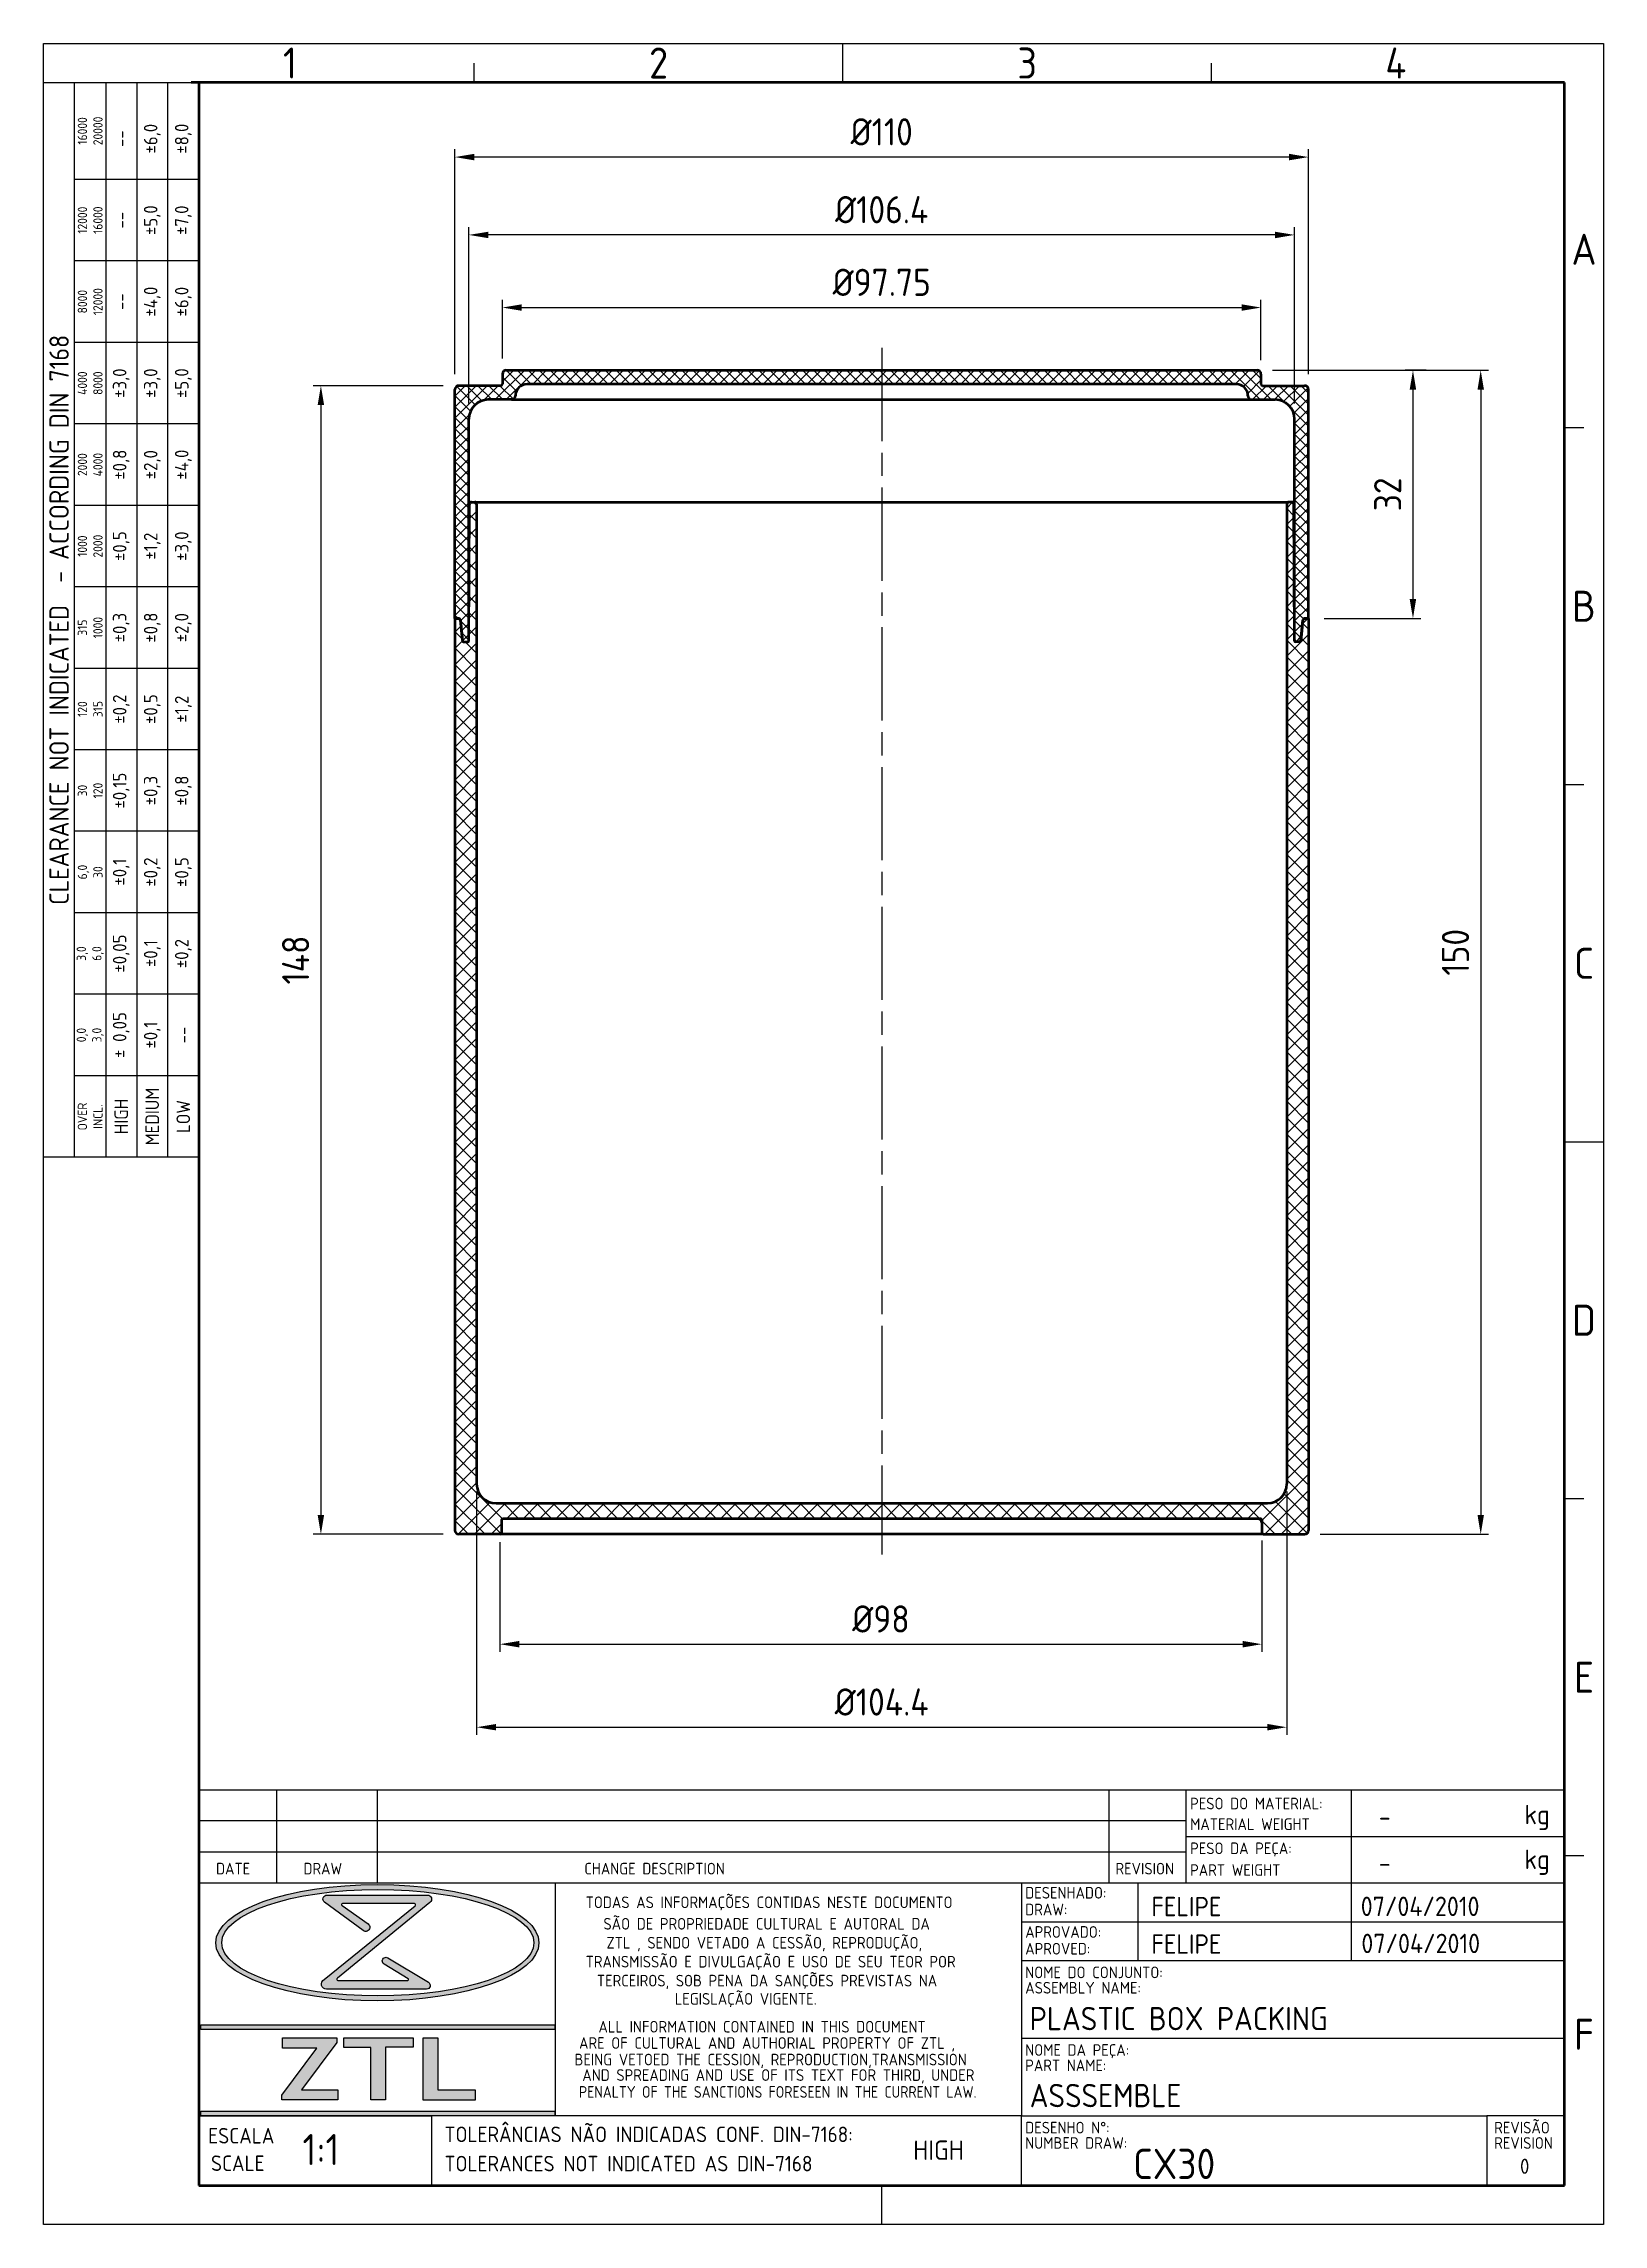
# Model space of a CAD drawing. Extents: x 0 to 201, y 0 to 281.
import ezdxf
from ezdxf.enums import TextEntityAlignment as Align

# ---------------------------------------------------------------- set-up
doc = ezdxf.new("R2010")
doc.units = 0
doc.linetypes.add('AM_ISO02W050', pattern=[7.5, 6, -1.5])
doc.linetypes.add('AM_ISO08W050', pattern=[18, 12, -1.5, 3, -1.5])
doc.layers.get('Defpoints').update_dxf_attribs({"linetype": 'CONTINUOUS'})
for name, color, linetype, lineweight in [('AM_0', 7, 'CONTINUOUS', 50), ('AM_3', 6, 'AM_ISO02W050', 25), ('AM_5', 3, 'CONTINUOUS', 25), ('AM_7', 4, 'AM_ISO08W050', 25), ('AM_8', 1, 'CONTINUOUS', 25), ('AM_BOR', 7, 'CONTINUOUS', 50)]:
    doc.layers.add(name, color=color, linetype=linetype, lineweight=lineweight)
doc.styles.add('ACISOTS', font='isocp.shx', dxfattribs={"height": 1})
doc.styles.get("Standard").update_dxf_attribs({"font": 'ISOCP.SHX'})
doc.dimstyles.new('AM_ISO', dxfattribs={"dimtxt": 3.5, "dimasz": 2.5, "dimexe": 1, "dimexo": 1, "dimgap": 1.5, "dimtad": 1, "dimdsep": 46, "dimtxsty": 'Standard', "dimcen": 0, "dimclrd": 256, "dimclre": 256, "dimclrt": 2, "dimadec": 0, "dimazin": 2, "dimtp": 0.1, "dimtm": 0.1, "dimtfac": 0.71, "dimtdec": 3, "dimtmove": 0, "dimatfit": 3, "dimfxl": 1, "dimlwd": -1, "dimlwe": -1, "dimarcsym": 0})

# ---------------------------------------------------------------- blocks, each defined once
blk = doc.blocks.new('A4 ZTL')
at = {"layer": 'AM_0'}
for p, q in [((196, 276), (19, 276)), ((20, 276), (20, 5)), ((196, 5), (196, 276)), ((20, 5), (196, 5))]:
    blk.add_line(p, q, dxfattribs=at)
at = {"layer": 'AM_BOR', "color": 135, "lineweight": 25}
for p, q in [((0, 0), (0, 281)), ((0, 281), (201, 281)), ((55.5, 276), (55.5, 278.5)), ((103, 276), (103, 281)), ((150.5, 276), (150.5, 278.5)), ((201, 281), (201, 0)), ((4, 137.5), (4, 276)), ((8, 276), (8, 137.5)), ((12, 276), (12, 137.5)), ((16, 137.5), (16, 276)), ((20, 263.5), (4, 263.5)), ((20, 253), (4, 253)), ((20, 242.5), (4, 242.5)), ((20, 232), (4, 232)), ((198.5, 231.5), (196, 231.5)), ((20, 221.5), (4, 221.5)), ((20, 211), (4, 211)), ((20, 200.5), (4, 200.5)), ((20, 190), (4, 190)), ((198.5, 185.5), (196, 185.5)), ((20, 179.5), (4, 179.5)), ((20, 169), (4, 169)), ((20, 158.5), (4, 158.5)), ((20, 148), (4, 148)), ((196, 139.5), (201, 139.5)), ((198.5, 93.5), (196, 93.5)), ((198.5, 47.5), (196, 47.5)), ((108, 0), (108, 5)), ((201, 0), (0, 0))]:
    blk.add_line(p, q, dxfattribs=at)
blk.add_lwpolyline([(20, 276), (20, 137.5), (0, 137.5), (0, 276)], close=True, dxfattribs=at)
at = {"layer": 'AM_BOR', "color": 135, "lineweight": 25, "style": 'ACISOTS'}
for s, p in [('1', (31.75, 278.5)), ('2', (79.25, 278.5)), ('3', (126.75, 278.5)), ('4', (174.25, 278.5)), ('A', (198.5, 254.5)), ('B', (198.5, 208.5)), ('C', (198.5, 162.5)), ('D', (198.5, 116.5)), ('E', (198.5, 70.5)), ('F', (198.5, 24.5))]:
    blk.add_text(s, height=4, dxfattribs=at).set_placement(p, align=Align.MIDDLE)
at = {"layer": 'AM_BOR', "color": 135, "lineweight": 25, "attachment_point": 5, "rotation": 90}
for s, insert, char_height, width in [('16000\\P20000', (6, 269.75), 1.2, 12.5), ('±6,0', (14, 268.75), 1.75, 10.5), ('±8,0', (18, 268.75), 1.75, 10.5), ('--', (10, 268.75), 1.75, 10.5), ('12000\\P16000', (6, 258.25), 1.2, 10.5), ('--', (10, 258.25), 1.75, 10.5), ('±5,0', (14, 258.25), 1.75, 10.5), ('±7,0', (18, 258.25), 1.75, 10.5), ('8000\\P12000', (6, 247.75), 1.2, 10.5), ('--', (10, 247.75), 1.75, 10.5), ('±4,0', (14, 247.75), 1.75, 10.5), ('±6,0', (18, 247.75), 1.75, 10.5), ('{\\Fisocp.shx|c0;CLEARANCE NOT INDICATED  - ACCORDING DIN 7168}', (2, 206.75), 2.5, 138.5), ('±3,0', (10, 237.25), 1.75, 10.5), ('±3,0', (14, 237.25), 1.75, 10.5), ('±5,0', (18, 237.25), 1.75, 10.5), ('4000\\P8000', (6, 237.25), 1.2, 10.5), ('2000\\P4000', (6, 226.75), 1.2, 10.5), ('±0,8', (10, 226.75), 1.75, 10.5), ('±2,0', (14, 226.75), 1.75, 10.5), ('±4,0', (18, 226.75), 1.75, 10.5), ('1000\\P2000', (6, 216.25), 1.2, 10.5), ('±0,5', (10, 216.25), 1.75, 10.5), ('±1,2', (14, 216.25), 1.75, 10.5), ('±3,0', (18, 216.25), 1.75, 10.5), ('315\\P1000', (6, 205.75), 1.2, 10.5), ('±0,3', (10, 205.75), 1.75, 10.5), ('±0,8', (14, 205.75), 1.75, 10.5), ('±2,0', (18, 205.75), 1.75, 10.5), ('±0,2', (10, 195.25), 1.75, 10.5), ('±0,5', (14, 195.25), 1.75, 10.5), ('±1,2', (18, 195.25), 1.75, 10.5), ('120\\P315', (6, 195.25), 1.2, 10.5), ('30\\P120', (6, 184.75), 1.2, 10.5), ('±0,15', (10, 184.75), 1.75, 10.5), ('±0,3', (14, 184.75), 1.75, 10.5), ('±0,8', (18, 184.75), 1.75, 10.5), ('6,0\\P30', (6, 174.25), 1.2, 10.5), ('±0,1', (10, 174.25), 1.75, 10.5), ('±0,2', (14, 174.25), 1.75, 10.5), ('±0,5', (18, 174.25), 1.75, 10.5), ('±0,05', (10, 163.75), 1.75, 10.5), ('3,0\\P6,0', (6, 163.75), 1.2, 10.5), ('±0,1', (14, 163.75), 1.75, 10.5), ('±0,2', (18, 163.75), 1.75, 10.5), ('± 0,05', (10, 153.25), 1.75, 10.5), ('\\pt4.79529;±0,1', (14, 153.25), 1.75, 10.5), ('0,0\\P3,0', (6, 153.25), 1.2, 10.5), ('--', (18, 153.25), 1.75, 10.5), ('MEDIUM', (14, 142.75), 1.75, 10.5), ('{\\Fisocp.shx|c0;OVER\\PINCL.}', (6, 142.75), 1.2, 10.5), ('HIGH', (10, 142.75), 1.75, 10.5), ('LOW', (18, 142.75), 1.75, 10.5)]:
    blk.add_mtext(s, dxfattribs=dict(at, insert=insert, char_height=char_height, width=width))
blk = doc.blocks.new('LEGENDAZTL-1')
at = {"layer": 'AM_8'}
h = blk.add_hatch(color=135, dxfattribs=at)
edge = h.paths.add_edge_path()
edge.add_ellipse((23.01, 31.29), major_axis=(20.82, 0), ratio=0.359907, start_angle=191.4592, end_angle=452.8175)
edge.add_ellipse((23.01, 31.29), major_axis=(20.82, 0), ratio=0.359907, start_angle=92.8175, end_angle=191.4592)
edge = h.paths.add_edge_path(flags=16)
edge.add_ellipse((23.07, 31.29), major_axis=(20.11, 0), ratio=0.340664, start_angle=93.067, end_angle=371.4592)
edge.add_ellipse((23.07, 31.29), major_axis=(20.11, 0), ratio=0.340664, start_angle=11.4592, end_angle=93.067)
h = blk.add_hatch(color=135, dxfattribs=at)
edge = h.paths.add_edge_path()
edge.add_line((27.86, 36.04), (16.14, 26.55))
edge.add_arc((16.46, 25.96), 0.662, 118.1409, 270)
edge.add_line((16.46, 25.3), (29.34, 25.3))
edge.add_arc((29.33, 25.79), 0.488, 271.9685, 418.9108)
edge.add_line((29.58, 26.21), (24.36, 29.35))
edge.add_arc((24.11, 28.95), 0.475, 58.6682, 238.8052)
edge.add_line((23.87, 28.54), (26.98, 26.65))
edge.add_arc((26.92, 26.56), 0.12, -90, 54.6545, ccw=False)
edge.add_line((26.92, 26.44), (17.93, 26.44))
edge.add_arc((17.96, 26.6), 0.167, 129.2364, 260.8226, ccw=False)
edge.add_line((17.86, 26.73), (29.79, 36.47))
edge.add_arc((29.47, 36.9), 0.529, 306.0702, 450)
edge.add_line((29.47, 37.43), (16.54, 37.43))
edge.add_arc((16.52, 36.92), 0.513, 87.7272, 233.7471)
edge.add_line((16.21, 36.5), (21.18, 32.86))
edge.add_arc((21.5, 33.28), 0.527, 232.4714, 414.7334)
edge.add_line((21.81, 33.71), (18.46, 36.07))
edge.add_arc((18.53, 36.2), 0.144, 90, 242.5235, ccw=False)
edge.add_line((18.53, 36.35), (27.78, 36.35))
edge.add_arc((27.75, 36.17), 0.176, -50.9964, 80.7655, ccw=False)
for points in [[(0.28, 20.1), (45.87, 20.1), (45.87, 20.7), (0.28, 20.7)], [(10.71, 11.65), (10.71, 11.05), (17.9, 11.05), (17.9, 12.32), (13.24, 12.32), (17.77, 18.44), (17.77, 19.04), (10.78, 19.04), (10.78, 17.71), (15.21, 17.71)], [(18.7, 17.78), (22.17, 17.78), (22.17, 11.05), (24.07, 11.05), (24.07, 17.84), (27.63, 17.84), (27.63, 19.04), (18.7, 19.04)], [(35.62, 11.02), (35.62, 12.32), (30.79, 12.32), (30.79, 19.04), (28.93, 19.04), (28.93, 11.02)], [(45.87, 9.6), (0.28, 9.6), (0.28, 9), (45.87, 9)]]:
    blk.add_hatch(color=135, dxfattribs=at).paths.add_polyline_path(points)
at = {"layer": 'AM_8', "color": 135}
for p, q in [((0, 51), (176, 51)), ((0, 51), (0, 0)), ((10, 51), (10, 39)), ((23, 51), (23, 39)), ((117.25, 51), (117.25, 39)), ((127.25, 39), (127.25, 51)), ((148.5, 51), (148.5, 45)), ((176, 0), (176, 51)), ((127.25, 47), (0, 47)), ((127.25, 45), (176, 45)), ((148.5, 45), (148.5, 39)), ((0, 43), (127.25, 43)), ((0, 39), (106, 39)), ((16.54, 37.43), (29.47, 37.43)), ((45.93, 39), (45.93, 9)), ((106, 39), (106, 20)), ((106, 39), (176, 39)), ((121, 39), (121, 29)), ((148.5, 39), (148.5, 29)), ((106, 34), (176, 34)), ((106, 29), (176, 29)), ((0.28, 20.1), (0.28, 20.7)), ((0.28, 20.7), (45.87, 20.7)), ((45.87, 20.1), (0.28, 20.1)), ((45.87, 20.7), (45.87, 20.1)), ((106, 20), (106, 9)), ((10.71, 11.65), (15.21, 17.71)), ((10.78, 17.71), (10.78, 19.04)), ((10.78, 19.04), (17.77, 19.04)), ((15.21, 17.71), (10.78, 17.71)), ((17.77, 18.44), (13.24, 12.32)), ((17.77, 19.04), (17.77, 18.44)), ((18.7, 17.78), (18.7, 19.04)), ((18.7, 19.04), (27.63, 19.04)), ((22.17, 17.78), (18.7, 17.78)), ((22.17, 11.05), (22.17, 17.78)), ((24.07, 17.84), (24.07, 11.05)), ((27.63, 17.84), (24.07, 17.84)), ((27.63, 19.04), (27.63, 17.84)), ((28.93, 11.02), (28.93, 19.04)), ((28.93, 19.04), (30.79, 19.04)), ((30.79, 19.04), (30.79, 12.32)), ((106, 19), (176, 19)), ((10.71, 11.05), (10.71, 11.65)), ((13.24, 12.32), (17.9, 12.32)), ((17.9, 12.32), (17.9, 11.05)), ((30.79, 12.32), (35.62, 12.32)), ((35.62, 12.32), (35.62, 11.02)), ((0, 9), (30, 9)), ((106, 9), (0, 9)), ((0.28, 9.6), (45.87, 9.6)), ((0.28, 9), (0.28, 9.6)), ((45.87, 9), (0.28, 9)), ((17.9, 11.05), (10.71, 11.05)), ((24.07, 11.05), (22.17, 11.05)), ((35.62, 11.02), (28.93, 11.02)), ((30, 9), (30, 0)), ((45.87, 9.6), (45.87, 9)), ((106, 0), (106, 9)), ((106, 9), (166, 9)), ((176, 9), (166, 9)), ((166, 9), (166, 0)), ((0, 0), (176, 0))]:
    blk.add_line(p, q, dxfattribs=at)
blk.add_lwpolyline([(16.54, 37.43), (29.47, 37.43, -0.726075), (29.79, 36.47), (17.86, 26.73, 0.646844), (17.93, 26.44), (26.92, 26.44, 0.730915), (26.98, 26.65), (23.87, 28.54, -1.001197), (24.36, 29.35), (29.58, 26.21, -0.746343), (29.34, 25.3), (16.46, 25.3, -0.780296), (16.14, 26.55), (27.86, 36.04, 0.647932), (27.78, 36.35), (18.53, 36.35, 0.78497), (18.46, 36.07), (21.81, 33.71, -1.019937), (21.18, 32.86), (16.21, 36.5, -0.740095), (16.54, 37.43, -0.257794)], format="xyb", dxfattribs=at)
for centre, major_axis, ratio in [((23.01, 31.29), (-20.82, 0), 0.359907), ((23.07, 31.29), (-20.11, 0), 0.340664)]:
    blk.add_ellipse(centre, major_axis=major_axis, ratio=ratio, dxfattribs=at)
for s, height, p in [('PESO DO MATERIAL:', 1.5, (127.75, 48.48)), ('kg', 2.5, (170.83, 46.56)), ('MATERIAL WEIGHT', 1.5, (127.75, 45.82)), ('PESO DA PEÇA:', 1.5, (127.75, 42.71)), ('kg', 2.5, (170.83, 40.79)), ('DATE', 1.5, (2.22, 40.09)), ('DRAW', 1.5, (13.48, 40.09)), ('CHANGE DESCRIPTION', 1.5, (49.68, 40.09)), ('REVISION', 1.5, (118.12, 40.09)), ('PART WEIGHT', 1.5, (127.75, 39.91)), ('TODAS AS INFORMAÇÕES CONTIDAS NESTE DOCUMENTO', 1.5, (49.85, 35.75)), ('DESENHADO:', 1.5, (106.5, 36.98)), ('SÃO DE PROPRIEDADE CULTURAL E AUTORAL DA', 1.5, (52.14, 32.98)), ('DRAW:', 1.5, (106.5, 34.82)), ('ZTL , SENDO VETADO A CESSÃO, REPRODUÇÃO,', 1.5, (52.53, 30.54)), ('APROVADO:', 1.5, (106.5, 31.93)), ('APROVED:', 1.5, (106.5, 29.77)), ('TRANSMISSÃO E DIVULGAÇÃO E USO DE SEU TEOR POR', 1.5, (49.85, 28.1)), ('NOME DO CONJUNTO:', 1.5, (106.5, 26.72)), ('TERCEIROS, SOB PENA DA SANÇÕES PREVISTAS NA', 1.5, (51.3, 25.66)), ('ASSEMBLY NAME:', 1.5, (106.5, 24.74)), ('LEGISLAÇÃO VIGENTE.', 1.5, (61.33, 23.31)), ('ALL INFORMATION CONTAINED IN THIS DOCUMENT', 1.5, (51.5, 19.72)), ('BEING VETOED THE CESSION, REPRODUCTION,TRANSMISSION', 1.5, (48.41, 15.49)), ('ARE OF CULTURAL AND AUTHORIAL PROPERTY OF ZTL ,', 1.5, (49, 17.62)), ('NOME DA PEÇA:', 1.5, (106.5, 16.72)), ('AND SPREADING AND USE OF ITS TEXT FOR THIRD, UNDER', 1.5, (49.42, 13.49)), ('PART NAME:', 1.5, (106.5, 14.74)), ('REVISÃO', 1.5, (166.93, 6.72)), ('ESCALA', 2, (1.21, 5.42)), ('TOLERÂNCIAS NÃO INDICADAS CONF. DIN-7168:', 2, (31.66, 5.6)), ('DESENHO N%%d:', 1.5, (106.5, 6.72)), ('NUMBER DRAW:', 1.5, (106.5, 4.74)), ('REVISION', 1.5, (166.93, 4.74)), ('SCALE', 2, (1.57, 1.88)), ('TOLERANCES NOT INDICATED AS DIN-7168', 2, (31.66, 1.83))]:
    blk.add_text(s, height=height, dxfattribs=at).set_placement(p)
at = {"layer": 'AM_8', "color": 135, "width": 0.95}
blk.add_text('PENALTY OF THE SANCTIONS FORESEEN IN THE CURRENT LAW.', height=1.5, dxfattribs=at).set_placement((48.99, 11.32))
at = {"layer": 'AM_8', "color": 135}
for tag, p in [('PESO1', (152.06, 47.53)), ('PESO', (152.06, 41.58))]:
    blk.add_attdef(tag, text='', height=2.5, dxfattribs=at).set_placement(p, align=Align.MIDDLE_LEFT)
for tag, p, height in [('DESN.', (122.75, 34.7), 2.5), ('DATADES', (149.73, 34.73), 2.5), ('APROV', (122.75, 29.87), 2.5), ('DATAAPROV', (149.81, 29.95), 2.5), ('CONJUNTO', (107.07, 20.02), 3), ('PEÇA', (107.07, 10.1), 3), ('NºDESENHO', (120.41, 0.84), 3.91)]:
    blk.add_attdef(tag, p, '', height=height, dxfattribs=at)
at = {"layer": 'AM_8', "color": 135, "style": 'ACISOTS'}
for tag, p, height in [('GEN-TITLE-SCA{12.7}', (13.36, 2.64), 4), ('GEN-TITLE-DWG{30.6}', (92.5, -2.65), 2)]:
    blk.add_attdef(tag, p, '', height=height, dxfattribs=at)
at = {"layer": 'AM_8', "color": 135}
for tag, height, p in [('TOL.N.IND', 2.5, (95.33, 4.56)), ('REV.', 1.96, (170.86, 2.49))]:
    blk.add_attdef(tag, text='', height=height, dxfattribs=at).set_placement(p, align=Align.MIDDLE_CENTER)
blk = doc.blocks.new('*D30')
at = {"layer": 'AM_5'}
for p, q in [((51.5, 236.92), (34.73, 236.92)), ((35.73, 234.42), (35.73, 91.42)), ((51.5, 88.92), (34.73, 88.92))]:
    blk.add_line(p, q, dxfattribs=at)
for points in [[(35.31, 234.42), (36.15, 234.42), (35.73, 236.92)], [(35.31, 91.42), (36.15, 91.42), (35.73, 88.92)]]:
    blk.add_solid(points, dxfattribs=at)
at = {"layer": 'Defpoints', "color": 0}
for p in [(52.5, 236.92), (35.73, 88.92), (52.5, 88.92)]:
    blk.add_point(p, dxfattribs=at)
at = {"layer": 'AM_5', "color": 3, "insert": (32.48, 162.92), "char_height": 3.5, "attachment_point": 5, "rotation": 90}
blk.add_mtext('148', dxfattribs=at)
blk = doc.blocks.new('*D31')
at = {"layer": 'AM_5'}
for p, q in [((178.18, 238.92), (175.46, 238.92)), ((176.46, 236.42), (176.46, 209.42)), ((165, 206.92), (177.46, 206.92))]:
    blk.add_line(p, q, dxfattribs=at)
for points in [[(176.04, 236.42), (176.87, 236.42), (176.46, 238.92)], [(176.04, 209.42), (176.87, 209.42), (176.46, 206.92)]]:
    blk.add_solid(points, dxfattribs=at)
at = {"layer": 'Defpoints', "color": 0}
for p in [(179.18, 238.92), (164, 206.92), (176.46, 206.92)]:
    blk.add_point(p, dxfattribs=at)
at = {"layer": 'AM_5', "color": 3, "insert": (173.2, 222.92), "char_height": 3.5, "attachment_point": 5, "rotation": 90}
blk.add_mtext('32', dxfattribs=at)
blk = doc.blocks.new('*D32')
at = {"layer": 'AM_5'}
for p, q in [((158.37, 238.92), (186.19, 238.92)), ((185.19, 236.42), (185.19, 91.42)), ((164.5, 88.92), (186.19, 88.92))]:
    blk.add_line(p, q, dxfattribs=at)
for points in [[(184.78, 236.42), (185.61, 236.42), (185.19, 238.92)], [(184.78, 91.42), (185.61, 91.42), (185.19, 88.92)]]:
    blk.add_solid(points, dxfattribs=at)
at = {"layer": 'Defpoints', "color": 0}
for p in [(157.37, 238.92), (163.5, 88.92), (185.19, 88.92)]:
    blk.add_point(p, dxfattribs=at)
at = {"layer": 'AM_5', "color": 3, "insert": (181.94, 163.92), "char_height": 3.5, "attachment_point": 5, "rotation": 90}
blk.add_mtext('150', dxfattribs=at)
blk = doc.blocks.new('*D33')
at = {"layer": 'AM_5'}
for p, q in [((55.8, 94.42), (55.8, 63.06)), ((160.2, 94.42), (160.2, 63.06)), ((58.3, 64.06), (157.7, 64.06))]:
    blk.add_line(p, q, dxfattribs=at)
for points in [[(58.3, 64.48), (58.3, 63.65), (55.8, 64.06)], [(157.7, 64.48), (157.7, 63.65), (160.2, 64.06)]]:
    blk.add_solid(points, dxfattribs=at)
at = {"layer": 'Defpoints', "color": 0}
for p in [(55.8, 95.42), (160.2, 95.42), (160.2, 64.06)]:
    blk.add_point(p, dxfattribs=at)
at = {"layer": 'AM_5', "color": 3, "insert": (108, 67.31), "char_height": 3.5, "attachment_point": 5}
blk.add_mtext('%%C104.4', dxfattribs=at)
blk = doc.blocks.new('*D34')
at = {"layer": 'AM_5'}
for p, q in [((58.8, 87.92), (58.8, 73.76)), ((157, 88.12), (157, 73.76)), ((61.3, 74.76), (154.5, 74.76))]:
    blk.add_line(p, q, dxfattribs=at)
for points in [[(61.3, 75.18), (61.3, 74.34), (58.8, 74.76)], [(154.5, 75.18), (154.5, 74.34), (157, 74.76)]]:
    blk.add_solid(points, dxfattribs=at)
at = {"layer": 'Defpoints', "color": 0}
for p in [(58.8, 88.92), (157, 89.12), (157, 74.76)]:
    blk.add_point(p, dxfattribs=at)
at = {"layer": 'AM_5', "color": 3, "insert": (107.9, 78.01), "char_height": 3.5, "attachment_point": 5}
blk.add_mtext('%%C98', dxfattribs=at)
blk = doc.blocks.new('*D35')
at = {"layer": 'AM_5'}
for p, q in [((53, 238.42), (53, 267.38)), ((163, 238.42), (163, 267.38)), ((160.5, 266.38), (55.5, 266.38))]:
    blk.add_line(p, q, dxfattribs=at)
for points in [[(55.5, 266.8), (55.5, 265.96), (53, 266.38)], [(160.5, 266.8), (160.5, 265.96), (163, 266.38)]]:
    blk.add_solid(points, dxfattribs=at)
at = {"layer": 'Defpoints', "color": 0}
for p in [(53, 266.38), (53, 237.42), (163, 237.42)]:
    blk.add_point(p, dxfattribs=at)
at = {"layer": 'AM_5', "color": 3, "insert": (108, 269.63), "char_height": 3.5, "attachment_point": 5}
blk.add_mtext('%%C110', dxfattribs=at)
blk = doc.blocks.new('*D36')
at = {"layer": 'AM_5'}
for p, q in [((54.8, 234.62), (54.8, 257.35)), ((158.7, 256.35), (57.3, 256.35)), ((161.2, 234.62), (161.2, 257.35))]:
    blk.add_line(p, q, dxfattribs=at)
for points in [[(57.3, 256.76), (57.3, 255.93), (54.8, 256.35)], [(158.7, 256.76), (158.7, 255.93), (161.2, 256.35)]]:
    blk.add_solid(points, dxfattribs=at)
at = {"layer": 'Defpoints', "color": 0}
for p in [(54.8, 256.35), (54.8, 233.62), (161.2, 233.62)]:
    blk.add_point(p, dxfattribs=at)
at = {"layer": 'AM_5', "color": 3, "insert": (108, 259.6), "char_height": 3.5, "attachment_point": 5}
blk.add_mtext('%%C106.4', dxfattribs=at)
blk = doc.blocks.new('*D37')
at = {"layer": 'AM_5'}
for p, q in [((59.12, 240.42), (59.12, 247.99)), ((156.87, 240.2), (156.87, 247.99)), ((61.62, 246.99), (154.37, 246.99))]:
    blk.add_line(p, q, dxfattribs=at)
for points in [[(61.62, 247.41), (61.62, 246.57), (59.12, 246.99)], [(154.37, 247.41), (154.37, 246.57), (156.87, 246.99)]]:
    blk.add_solid(points, dxfattribs=at)
at = {"layer": 'Defpoints', "color": 0}
for p in [(156.87, 246.99), (59.12, 239.42), (156.87, 239.2)]:
    blk.add_point(p, dxfattribs=at)
at = {"layer": 'AM_5', "color": 3, "insert": (108, 250.24), "char_height": 3.5, "attachment_point": 5}
blk.add_mtext('%%C97.75', dxfattribs=at)

msp = doc.modelspace()

# ---------------------------------------------------------------- hatches: boundary and pattern name
at = {"layer": 'AM_3'}
h = msp.add_hatch(dxfattribs=at)
h.set_pattern_fill('ANSI31', color=256, scale=15, style=0)
h.paths.add_polyline_path([(78.278, 102.972), (76.724, 102.972), (76.724, 95.972), (83.474, 95.972), (83.474, 99.972, -0.2679492)])
h.paths.add_polyline_path([(83.474, 63.972), (76.724, 63.972), (76.724, 56.972), (78.278, 56.972, -0.2679492), (83.474, 59.972)])
h = msp.add_hatch(dxfattribs=at)
h.set_pattern_fill('ANSI31', color=256, scale=15, style=0)
h.paths.add_polyline_path([(86.474, 95.972), (90.224, 99.722), (90.224, 102.972), (88.671, 102.972, -0.2679492), (83.474, 99.972), (83.474, 95.972)])
h.paths.add_polyline_path([(90.224, 56.972), (90.224, 60.222), (86.474, 63.972), (83.474, 63.972), (83.474, 59.972, -0.2679492), (88.671, 56.972)])
at = {"layer": 'AM_8'}
h = msp.add_hatch(dxfattribs=at)
h.set_pattern_fill('_U', color=256, angle=45, style=0, double=1, pattern_type=0)
h.set_pattern_definition([(45, (0, -6.9214), (-0.7071068, 0.7071068), []), (135, (0, -6.9214), (-0.7071068, -0.7071068), [])])
edge = h.paths.add_edge_path()
edge.add_arc((53.519, 206.723), 0.2, 5.71059, 90, ccw=False)
edge.add_line((53.718, 206.742), (53.982, 204.103))
edge.add_arc((54.181, 204.123), 0.2, 185.71059, 270)
edge.add_line((54.181, 203.923), (54.6, 203.923))
edge.add_arc((54.6, 204.123), 0.2, 270, 360)
edge.add_line((54.8, 204.123), (54.8, 232.623))
edge.add_arc((57.3, 232.623), 2.5, 90, 180, ccw=False)
edge.add_line((57.3, 235.123), (60.3, 235.123))
edge.add_arc((60.3, 235.623), 0.5, 270, 360)
edge.add_arc((62.3, 235.623), 1.5, 90, 180, ccw=False)
edge.add_line((62.3, 237.123), (153.7, 237.123))
edge.add_arc((153.7, 235.623), 1.5, 0, 90, ccw=False)
edge.add_arc((155.7, 235.623), 0.5, 180, 270)
edge.add_line((155.7, 235.123), (158.7, 235.123))
edge.add_arc((158.7, 232.623), 2.5, 0, 90, ccw=False)
edge.add_line((161.2, 232.623), (161.2, 204.123))
edge.add_arc((161.4, 204.123), 0.2, 180, 270)
edge.add_line((161.4, 203.923), (161.819, 203.923))
edge.add_arc((161.819, 204.123), 0.2, 270, 354.28941)
edge.add_line((162.018, 204.103), (162.282, 206.742))
edge.add_arc((162.481, 206.723), 0.2, 90, 174.28941, ccw=False)
edge.add_line((162.481, 206.923), (163, 206.923))
edge.add_line((163, 206.923), (163, 236.423))
edge.add_arc((162.5, 236.423), 0.5, 0, 90)
edge.add_line((162.5, 236.923), (157.075, 236.923))
edge.add_arc((157.075, 237.123), 0.2, 180, 270, ccw=False)
edge.add_line((156.875, 237.123), (156.875, 238.423))
edge.add_arc((156.375, 238.423), 0.5, 0, 90)
edge.add_line((156.375, 238.923), (59.625, 238.923))
edge.add_arc((59.625, 238.423), 0.5, 90, 180)
edge.add_line((59.125, 238.423), (59.125, 237.123))
edge.add_arc((58.925, 237.123), 0.2, -90, 0, ccw=False)
edge.add_line((58.925, 236.923), (53.5, 236.923))
edge.add_arc((53.5, 236.423), 0.5, 90, 180)
edge.add_line((53, 236.423), (53, 206.923))
edge.add_line((53, 206.923), (53.519, 206.923))
h = msp.add_hatch(dxfattribs=at)
h.set_pattern_fill('_U', color=256, scale=1.5, angle=45, style=0, double=1, pattern_type=0)
h.set_pattern_definition([(45, (0, -6.9214), (-1.06066, 1.06066), []), (135, (0, -6.9214), (-1.06066, -1.06066), [])])
edge = h.paths.add_edge_path()
edge.add_line((53.5, 88.923), (58.8, 88.923))
edge.add_arc((58.8, 89.123), 0.2, 270, 360)
edge.add_line((59, 89.123), (59, 90.723))
edge.add_arc((59.2, 90.723), 0.2, 90, 180, ccw=False)
edge.add_line((59.2, 90.923), (156.8, 90.923))
edge.add_arc((156.8, 90.723), 0.2, 0, 90, ccw=False)
edge.add_line((157, 90.723), (157, 89.123))
edge.add_arc((157.2, 89.123), 0.2, 180, 270)
edge.add_line((157.2, 88.923), (162.5, 88.923))
edge.add_arc((162.5, 89.423), 0.5, 270, 360)
edge.add_line((163, 89.423), (163, 206.923))
edge.add_line((163, 206.923), (162.481, 206.923))
edge.add_arc((162.481, 206.723), 0.2, 90, 174.28941)
edge.add_line((162.282, 206.742), (162.018, 204.103))
edge.add_line((162.018, 204.103), (162.009, 204.013))
edge.add_arc((161.91, 204.023), 0.1, 270, 354.28941, ccw=False)
edge.add_line((161.91, 203.923), (161.299, 203.923))
edge.add_arc((161.299, 204.023), 0.1, 180.31831, 270, ccw=False)
edge.add_line((161.199, 204.022), (161.101, 221.674))
edge.add_arc((160.851, 221.673), 0.25, 0.31831, 90)
edge.add_line((160.851, 221.923), (160.45, 221.923))
edge.add_arc((160.45, 221.673), 0.25, 90, 180)
edge.add_line((160.2, 221.673), (160.2, 95.423))
edge.add_arc((157.7, 95.423), 2.5, -90, 0, ccw=False)
edge.add_line((157.7, 92.923), (58.3, 92.923))
edge.add_arc((58.3, 95.423), 2.5, 180, 270, ccw=False)
edge.add_line((55.8, 95.423), (55.8, 221.673))
edge.add_arc((55.55, 221.673), 0.25, 0, 90)
edge.add_line((55.55, 221.923), (55.149, 221.923))
edge.add_arc((55.149, 221.673), 0.25, 90, 179.68169)
edge.add_line((54.899, 221.674), (54.801, 204.022))
edge.add_arc((54.701, 204.023), 0.1, 270, 359.68169, ccw=False)
edge.add_line((54.701, 203.923), (54.09, 203.923))
edge.add_arc((54.09, 204.023), 0.1, 185.71059, 270, ccw=False)
edge.add_line((53.991, 204.013), (53.982, 204.103))
edge.add_line((53.982, 204.103), (53.718, 206.742))
edge.add_arc((53.519, 206.723), 0.2, 5.71059, 90)
edge.add_line((53.519, 206.923), (53, 206.923))
edge.add_line((53, 206.923), (53, 89.423))
edge.add_arc((53.5, 89.423), 0.5, 180, 270)

# ---------------------------------------------------------------- linework, layer by layer
at = {"layer": 'AM_0'}
for p, q in [((59.625, 238.923), (156.375, 238.923)), ((53, 206.923), (53, 236.423)), ((58.925, 236.923), (53.5, 236.923)), ((59.125, 238.423), (59.125, 237.123)), ((153.7, 237.123), (62.3, 237.123)), ((156.875, 238.423), (156.875, 237.123)), ((157.075, 236.923), (162.5, 236.923)), ((163, 206.923), (163, 236.423)), ((60.3, 235.123), (57.3, 235.123)), ((60.3, 235.123), (155.7, 235.123)), ((60.8, 235.623), (60.8, 235.623)), ((155.2, 235.623), (155.2, 235.623)), ((155.7, 235.123), (158.7, 235.123)), ((54.8, 204.123), (54.8, 232.623)), ((161.2, 204.123), (161.2, 232.623)), ((54.801, 204.022), (54.899, 221.674)), ((55.149, 221.923), (55.55, 221.923)), ((55.55, 221.923), (160.45, 221.923)), ((55.8, 221.673), (55.8, 95.423)), ((160.2, 221.673), (160.2, 95.423)), ((160.851, 221.923), (160.45, 221.923)), ((161.199, 204.022), (161.101, 221.674)), ((53, 206.923), (53.519, 206.923)), ((53.519, 206.923), (53, 206.923)), ((53, 206.923), (53, 89.423)), ((53.982, 204.103), (53.718, 206.742)), ((53.718, 206.742), (53.991, 204.013)), ((162.282, 206.742), (162.009, 204.013)), ((162.018, 204.103), (162.282, 206.742)), ((162.481, 206.923), (163, 206.923)), ((163, 206.923), (162.481, 206.923)), ((163, 206.923), (163, 89.423)), ((54.09, 203.923), (54.701, 203.923)), ((54.181, 203.923), (54.6, 203.923)), ((161.91, 203.923), (161.299, 203.923)), ((161.819, 203.923), (161.4, 203.923)), ((58.3, 92.923), (157.7, 92.923)), ((59, 90.723), (59, 89.123)), ((156.8, 90.923), (59.2, 90.923)), ((157, 90.723), (157, 89.123)), ((157, 90.423), (157, 89.123)), ((58.8, 88.923), (53.5, 88.923)), ((157.2, 88.923), (58.8, 88.923)), ((157.2, 88.923), (162.5, 88.923))]:
    msp.add_line(p, q, dxfattribs=at)
for centre, radius, start, end in [((59.625, 238.423), 0.5, 90, 180), ((156.375, 238.423), 0.5, 360, 90), ((53.5, 236.423), 0.5, 90, 180), ((58.925, 237.123), 0.2, 270, 0), ((62.3, 235.623), 1.5, 90, 180), ((153.7, 235.623), 1.5, 0, 90), ((157.075, 237.123), 0.2, 180, 270), ((162.5, 236.423), 0.5, 360, 90), ((57.3, 232.623), 2.5, 90, 180), ((60.3, 235.623), 0.5, 270, 360), ((155.7, 235.623), 0.5, 180, 270), ((158.7, 232.623), 2.5, 360, 90), ((55.149, 221.673), 0.25, 90, 179.68169), ((55.55, 221.673), 0.25, 0, 90), ((160.45, 221.673), 0.25, 90, 180), ((160.851, 221.673), 0.25, 0.31831, 90), ((53.519, 206.723), 0.2, 5.71059, 90), ((53.519, 206.723), 0.2, 5.71059, 90), ((162.481, 206.723), 0.2, 90, 174.28941), ((162.481, 206.723), 0.2, 90, 174.28941), ((54.181, 204.123), 0.2, 185.71059, 270), ((54.09, 204.023), 0.1, 185.71059, 270), ((54.6, 204.123), 0.2, 270, 0), ((54.701, 204.023), 0.1, 270, 359.68169), ((161.299, 204.023), 0.1, 180.31831, 270), ((161.4, 204.123), 0.2, 180, 270), ((161.819, 204.123), 0.2, 270, 354.28941), ((161.91, 204.023), 0.1, 270, 354.28941), ((58.3, 95.423), 2.5, 180, 270), ((157.7, 95.423), 2.5, 270, 360), ((59.2, 90.723), 0.2, 90, 180), ((156.5, 90.423), 0.5, 360, 90), ((156.8, 90.723), 0.2, 360, 90), ((53.5, 89.423), 0.5, 180, 270), ((58.8, 89.123), 0.2, 270, 0), ((157.2, 89.123), 0.2, 180, 270), ((157.2, 89.123), 0.2, 180, 270), ((162.5, 89.423), 0.5, 270, 360)]:
    msp.add_arc(centre, radius, start, end, dxfattribs=at)
at = {"layer": 'AM_7'}
msp.add_line((108, 241.789), (108, 86.327), dxfattribs=at)

# ---------------------------------------------------------------- block references
at = {"layer": 'AM_0', "lineweight": 0}
msp.add_blockref('A4 ZTL', (0, 0), dxfattribs=at)
msp.add_blockref('LEGENDAZTL-1', (20, 5), dxfattribs=at).add_auto_attribs({'GEN-TITLE-SCA{12.7}': '1:1', 'DATAAPROV': '07/04/2010', 'DATADES': '07/04/2010', 'APROV': 'FELIPE', 'PESO1': '-', 'PEÇA': 'ASSSEMBLE', 'CONJUNTO': 'PLASTIC BOX PACKING', 'NºDESENHO': 'CX30', 'REV.': '0', 'TOL.N.IND': 'HIGH', 'DESN.': 'FELIPE', 'PESO': '-'})

# ---------------------------------------------------------------- dimensions: what is measured, and where the dimension line sits
at = {"layer": 'AM_5'}
for base, p1, p2, text, picture, middle in [((53, 266.378), (163, 237.423), (53, 237.423), '%%C110', '*D35', (108, 269.628)), ((54.8, 256.347), (161.2, 233.623), (54.8, 233.623), '%%C106.4', '*D36', (108, 259.597)), ((156.875, 246.989), (59.125, 239.423), (156.875, 239.196), '%%C97.75', '*D37', (108, 250.239)), ((160.2, 64.064), (55.8, 95.423), (160.2, 95.423), '%%C104.4', '*D33', (108, 67.314)), ((157, 74.759), (58.8, 88.923), (157, 89.123), '%%C98', '*D34', (107.9, 78.009))]:
    dim = msp.add_linear_dim(base=base, p1=p1, p2=p2, text=text, dimstyle='AM_ISO', override={"dimclrt": 3, "dimadec": 2, "dimtp": 0, "dimtm": 0.12, "dimtdec": 2}, dxfattribs=at)
    dim.commit()
    dim.dimension.update_dxf_attribs({"geometry": picture, "text_midpoint": middle})
for base, p1, p2, picture, middle in [((185.194, 88.923), (157.375, 238.923), (163.5, 88.923), '*D32', (181.944, 163.923)), ((176.455, 206.923), (179.18, 238.923), (164, 206.923), '*D31', (173.205, 222.923)), ((35.728, 88.923), (52.5, 236.923), (52.5, 88.923), '*D30', (32.478, 162.923))]:
    dim = msp.add_linear_dim(base=base, p1=p1, p2=p2, angle=90, dimstyle='AM_ISO', override={"dimclrt": 3, "dimadec": 2, "dimtp": 0, "dimtm": 0.12, "dimtdec": 2}, dxfattribs=at)
    dim.commit()
    dim.dimension.update_dxf_attribs({"geometry": picture, "text_midpoint": middle})

doc.saveas('drawing.dxf')
